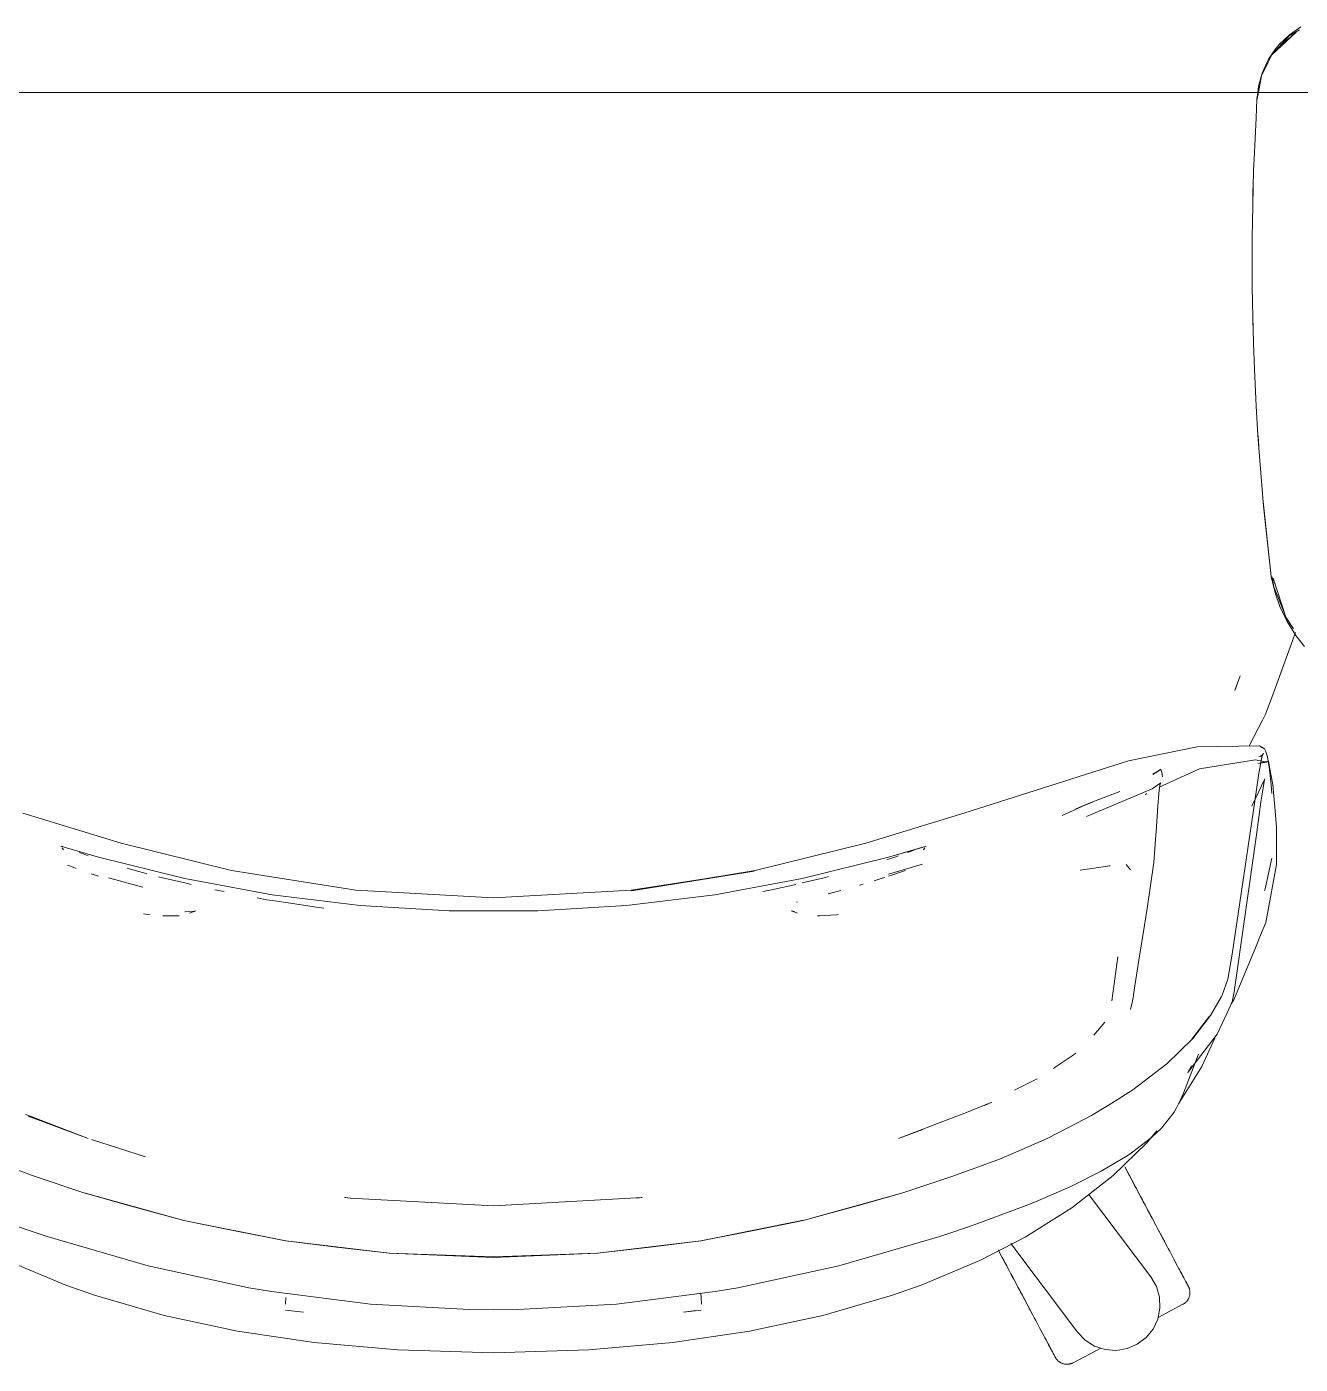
# Model space of a CAD drawing. Header units: millimetres. Extents: x 155927 to 295199, y -4084 to 97293.
# Drawn here: x 165788.3 to 166176.9, y 23028.8 to 23436.9 of the extents above; entities that cross this region are included whole.
import ezdxf

# ---------------------------------------------------------------- set-up
doc = ezdxf.new("R2010")
doc.units = ezdxf.units.MM
doc.header["$MEASUREMENT"] = 0
doc.layers.add('G-IMPT', color=8, linetype='CONTINUOUS', lineweight=9)
doc.layers.add('I-FURN', color=8, linetype='CONTINUOUS', lineweight=9)

msp = doc.modelspace()

# ---------------------------------------------------------------- linework, layer by layer
at = {"layer": 'G-IMPT'}
for p, q in [((166175.69, 23435.33), (166168.3, 23428.42)), ((166173.6, 23434.13), (166168.3, 23428.42)), ((166174.06, 23433.91), (166170.53, 23430.84)), ((166170.61, 23431.64), (166173.66, 23434.5)), ((166176.75, 23436.02), (166173.6, 23434.13)), ((166173.66, 23434.5), (166177.11, 23436.95)), ((166175.69, 23435.33), (166174.22, 23434.05)), ((166167.27, 23427.09), (166169.48, 23430.31)), ((166168.3, 23428.42), (166170.53, 23430.84)), ((166170.61, 23431.64), (166169.48, 23430.31)), ((166167.19, 23426.19), (166165.09, 23421.93)), ((166167.27, 23427.09), (166165.29, 23422.77)), ((166167.19, 23426.19), (166168.3, 23428.42)), ((166165.09, 23421.93), (166164.15, 23416.88)), ((166164.22, 23418.82), (166165.29, 23422.77)), ((166163.98, 23416.88), (166164.22, 23418.82)), ((166163.44, 23409.14), (166163.72, 23414.81)), ((166164.15, 23416.88), (166163.72, 23414.58)), ((166163.72, 23414.81), (166163.98, 23416.88)), ((166163.44, 23409.14), (166162.82, 23396.58)), ((166162.7, 23393.04), (166162.82, 23396.58)), ((166162.32, 23377.37), (166162.7, 23393.04)), ((166162.61, 23388.99), (166162.49, 23386.31)), ((166162.49, 23384.09), (166162.49, 23386.31)), ((166162.32, 23377.37), (166162.27, 23372.86)), ((166162.27, 23372.86), (166162.27, 23358.14)), ((166162.35, 23352.67), (166162.27, 23358.14)), ((166162.35, 23352.67), (166162.64, 23340.37)), ((166162.48, 23345.89), (166162.48, 23347.97)), ((166162.94, 23332.49), (166162.64, 23340.37)), ((166162.94, 23332.49), (166163.47, 23321.18)), ((166164.03, 23312.31), (166163.47, 23321.18)), ((166164.03, 23312.31), (166164.76, 23302.02)), ((166164.17, 23310.27), (166164.08, 23312.17)), ((166164.17, 23310.27), (166164.3, 23308.85)), ((166165.75, 23290.62), (166164.76, 23302.02)), ((166168.1, 23269.19), (166165.65, 23292.14)), ((166165.65, 23292.14), (166167.77, 23272.01)), ((166168.1, 23269.19), (166165.75, 23290.62)), ((166168.1, 23269.19), (166167.77, 23272.01)), ((166168.1, 23269.19), (166169.26, 23264.23)), ((166168.32, 23269.11), (166168.89, 23266.06)), ((166172.5, 23256.84), (166168.69, 23268.69)), ((166171.6, 23259.54), (166168.69, 23268.69)), ((166168.89, 23266.06), (166172.1, 23257.87)), ((166170.71, 23260.09), (166169.26, 23264.23)), ((166172.9, 23255.51), (166170.71, 23260.09)), ((166172.5, 23256.84), (166171.6, 23259.54)), ((166172.22, 23257.54), (166172.5, 23256.84)), ((166172.5, 23256.84), (166174.92, 23253.26)), ((166172.9, 23255.51), (166175.62, 23251.19)), ((166175.51, 23252.08), (166168.56, 23233.14)), ((166178.25, 23247.88), (166175.62, 23251.19)), ((166156.97, 23234.45), (166158.6, 23238.91)), ((166158.6, 23238.91), (166157.22, 23235.03)), ((166156.97, 23234.45), (166157.22, 23235.03)), ((166168.56, 23233.14), (166166.37, 23227.17)), ((166161.3, 23217.51), (166165.45, 23225.41)), ((166165.45, 23225.41), (166166.37, 23227.17)), ((166145.51, 23217.19), (166124.55, 23212.99)), ((166145.51, 23217.19), (166164.49, 23217.57)), ((166164.49, 23217.57), (166165.53, 23216.97)), ((166164.91, 23217.1), (166165.53, 23216.97)), ((166164.91, 23217.1), (166165.45, 23216.99)), ((166165.53, 23216.97), (166165.45, 23216.99)), ((166074.31, 23197), (166124.55, 23212.99)), ((166146.21, 23210.56), (166163.25, 23213.27)), ((166166.84, 23212.59), (166163.25, 23213.27)), ((166165.31, 23214.73), (166164.2, 23208.46)), ((166164.26, 23214.3), (166164.76, 23214.38)), ((166165.3, 23214.7), (166164.76, 23214.38)), ((166165.14, 23214.11), (166165.7, 23215.2)), ((166165.14, 23214.11), (166165.31, 23214.73)), ((166165.3, 23214.7), (166165.7, 23215.2)), ((166166.02, 23216.59), (166165.53, 23216.97)), ((166166.35, 23216.06), (166166.02, 23216.59)), ((166166.35, 23216.06), (166166.9, 23214.19)), ((166167.43, 23210.91), (166166.9, 23214.19)), ((166134.38, 23210.42), (166131.92, 23208.83)), ((166131.92, 23208.83), (166134.4, 23210.36)), ((166134.4, 23210.36), (166131.93, 23208.87)), ((166146.21, 23210.56), (166133.86, 23204.95)), ((166134.38, 23210.42), (166134.4, 23210.36)), ((166134.68, 23209.48), (166134.4, 23210.36)), ((166134.85, 23208.13), (166134.68, 23209.48)), ((166163.97, 23212.1), (166167.25, 23212.82)), ((166163.97, 23212.1), (166166.84, 23212.59)), ((166167.69, 23210.5), (166167.25, 23212.82)), ((166167.43, 23210.91), (166167.51, 23210.3)), ((166167.51, 23210.3), (166168.02, 23205.61)), ((166168.5, 23206.25), (166167.69, 23210.5)), ((166134.38, 23206.21), (166131.71, 23204.45)), ((166133.79, 23203.1), (166134.09, 23205.48)), ((166134.09, 23205.49), (166134.38, 23206.21)), ((166134.09, 23205.49), (166134.09, 23205.48)), ((166166.11, 23207.49), (166162.12, 23199.09)), ((166164.2, 23208.46), (166163.09, 23200.61)), ((166165.13, 23201.6), (166165.96, 23206.62)), ((166166.11, 23207.49), (166165.96, 23206.62)), ((166168.02, 23205.61), (166168.24, 23203.02)), ((166168.54, 23205.78), (166168.5, 23206.25)), ((166168.54, 23205.78), (166169.35, 23196.46)), ((166131.71, 23204.45), (166111.73, 23196.02)), ((166113.37, 23200.31), (166121.84, 23203.57)), ((166129.99, 23203), (166129.72, 23202.56)), ((166133.49, 23199.14), (166133.78, 23203.02)), ((166133.79, 23203.1), (166133.78, 23203.02)), ((166165.13, 23201.6), (166164.92, 23200.31)), ((165787.19, 23197), (165817.17, 23187.82)), ((166044.34, 23187.82), (166074.31, 23197)), ((166110.99, 23199.29), (166104.28, 23196.25)), ((166113.57, 23200.32), (166108.45, 23198.29)), ((166108.47, 23198.3), (166113.57, 23200.32)), ((166113.37, 23200.31), (166108.47, 23198.3)), ((166132.93, 23191.28), (166133.49, 23199.14)), ((166163.09, 23200.61), (166158.53, 23169.73)), ((166163.48, 23189.64), (166164.92, 23200.31)), ((166169.35, 23196.46), (166169.69, 23192.5)), ((166169.69, 23188.33), (166169.69, 23192.5)), ((166132.24, 23182.05), (166132.85, 23190.3)), ((166132.85, 23190.3), (166132.93, 23191.28)), ((166163.48, 23189.64), (166156.8, 23142.43)), ((165798.76, 23186.77), (165798.99, 23186.86)), ((165798.99, 23186.86), (165799.22, 23186.81)), ((165799.53, 23185.77), (165799.15, 23186.38)), ((165799.22, 23186.81), (165799.52, 23186.73)), ((165799.53, 23185.77), (165799.38, 23185.98)), ((165799.52, 23186.73), (165799.79, 23186.67)), ((165810.21, 23183.59), (165799.79, 23186.67)), ((165805.02, 23184.75), (165804.36, 23184.99)), ((165805.02, 23184.75), (165807.11, 23184.01)), ((165850.85, 23179.51), (165817.17, 23187.82)), ((166044.34, 23187.82), (166010.65, 23179.51)), ((166051.29, 23183.59), (166062.51, 23186.86)), ((166051.29, 23183.59), (166062.11, 23186.71)), ((166051.29, 23183.59), (166061.82, 23186.65)), ((166057.06, 23184.97), (166058.04, 23185.32)), ((166058.04, 23185.32), (166059.11, 23185.72)), ((166061.82, 23186.65), (166062.11, 23186.71)), ((166061.97, 23185.77), (166062.36, 23186.38)), ((166061.97, 23185.77), (166062.12, 23185.98)), ((166062.51, 23186.86), (166062.75, 23186.73)), ((166169.66, 23181.36), (166169.69, 23188.33)), ((165802.46, 23180.47), (165800.8, 23181.08)), ((165802.46, 23180.47), (165803.47, 23180.09)), ((165836.53, 23177.05), (165810.21, 23183.59)), ((166024.97, 23177.05), (166051.29, 23183.59)), ((166051.28, 23182.96), (166050.83, 23182.81)), ((166051.28, 23182.96), (166053.51, 23183.7)), ((166051.28, 23178.4), (166061.71, 23181.43)), ((166054.31, 23183.99), (166053.51, 23183.7)), ((166118.9, 23180.96), (166109.73, 23179.56)), ((166118.9, 23180.96), (166118.55, 23180.92)), ((166123.85, 23181.32), (166125.12, 23179.68)), ((166130.19, 23167.9), (166132.23, 23181.97)), ((166132.24, 23182.05), (166132.23, 23181.97)), ((166168.25, 23183.23), (166166.21, 23173.92)), ((166169.66, 23181.36), (166166.42, 23163.67)), ((165810.22, 23177.75), (165808.01, 23178.48)), ((165813.31, 23177.31), (165823.78, 23174.38)), ((165819.64, 23180.01), (165818.95, 23180.22)), ((165823.64, 23178.9), (165819.64, 23180.01)), ((165823.64, 23178.9), (165824.78, 23178.58)), ((165824.78, 23178.58), (165824.96, 23178.53)), ((165829.8, 23177.28), (165828.5, 23177.61)), ((165829.8, 23177.28), (165836.55, 23175.72)), ((165836.53, 23177.05), (165863.2, 23172.11)), ((165850.85, 23179.51), (165888.76, 23173.51)), ((165972.74, 23173.51), (166010.27, 23179.25)), ((166010.65, 23179.51), (165972.91, 23173.25)), ((165972.91, 23173.25), (166010.27, 23179.25)), ((166024.97, 23177.05), (165998.3, 23172.11)), ((166024.95, 23175.73), (166031.71, 23177.28)), ((166031.71, 23177.28), (166032.99, 23177.62)), ((166049.36, 23177.11), (166046.87, 23176.32)), ((166050.15, 23177.36), (166049.36, 23177.11)), ((166053.58, 23178.51), (166051.28, 23177.74)), ((166053.58, 23178.51), (166054.3, 23178.76)), ((166056.46, 23179.52), (166054.3, 23178.76)), ((165838.52, 23175.27), (165836.55, 23175.72)), ((165848.57, 23173.07), (165845.76, 23173.61)), ((165863.2, 23172.11), (165890.12, 23168.82)), ((165888.76, 23173.51), (165930.75, 23171.15)), ((165972.74, 23173.51), (165930.75, 23171.15)), ((165998.3, 23172.11), (165971.38, 23168.82)), ((166012.93, 23173.09), (166015.56, 23173.57)), ((166015.56, 23173.57), (166022.98, 23175.27)), ((166036.79, 23173.42), (166032.93, 23172.43)), ((166036.79, 23173.42), (166035.26, 23173.03)), ((166043.58, 23175.33), (166042.46, 23175)), ((166166.21, 23173.92), (166166.05, 23173.35)), ((165858.67, 23171.14), (165861.58, 23170.59)), ((165863.2, 23170.34), (165861.58, 23170.59)), ((165868.83, 23169.49), (165863.2, 23170.34)), ((165868.83, 23169.49), (165877.35, 23168.2)), ((165877.35, 23168.2), (165879.01, 23168.01)), ((165917.19, 23167.16), (165890.12, 23168.82)), ((165944.31, 23167.16), (165971.38, 23168.82)), ((166023.24, 23169.83), (166023.57, 23169.96)), ((166023.24, 23169.85), (166023.57, 23169.96)), ((166158.53, 23169.73), (166156.14, 23153.97)), ((165826.03, 23166.02), (165823.94, 23166.23)), ((165834.88, 23165.62), (165829.83, 23165.71)), ((165829.83, 23165.71), (165832.1, 23165.63)), ((165834.88, 23165.62), (165832.1, 23165.63)), ((165838.89, 23166.94), (165836.59, 23166.91)), ((165836.73, 23166.9), (165836.59, 23166.91)), ((165839.94, 23167.16), (165837.99, 23166.47)), ((165838.89, 23166.94), (165839.94, 23167.16)), ((165917.19, 23167.16), (165944.31, 23167.16)), ((166021.56, 23167.16), (166023.51, 23166.47)), ((166021.56, 23167.16), (166022.61, 23166.94)), ((166029.66, 23165.62), (166030.35, 23165.63)), ((166031.73, 23165.73), (166030.35, 23165.63)), ((166031.73, 23165.73), (166035.43, 23166)), ((166035.43, 23166), (166035.92, 23166.04)), ((166130.19, 23167.9), (166128.08, 23154.55)), ((166166.42, 23163.67), (166164.83, 23159.81)), ((166156.64, 23139.99), (166163.44, 23156.44)), ((166163.44, 23156.44), (166164.83, 23159.81)), ((166121.22, 23153.13), (166119.45, 23139.77)), ((166127.91, 23153.43), (166126.1, 23141.7)), ((166127.91, 23153.43), (166128, 23154.04)), ((166128.08, 23154.55), (166128, 23154.04)), ((166154.84, 23146.3), (166156.14, 23153.97)), ((166154.84, 23146.3), (166153.09, 23141.5)), ((166119.45, 23139.77), (166119.59, 23140.24)), ((166125.61, 23139.25), (166126.03, 23141.24)), ((166126.1, 23141.7), (166126.03, 23141.24)), ((166149.58, 23135.25), (166152.87, 23141.08)), ((166152.87, 23141.08), (166153.09, 23141.5)), ((166154.59, 23136.07), (166156.16, 23139.43)), ((166155.87, 23138.82), (166156.64, 23139.99)), ((166156.8, 23142.43), (166156.16, 23139.43)), ((166125.15, 23137.09), (166125.61, 23139.25)), ((166154.59, 23136.07), (166151.55, 23129.55)), ((166113.94, 23129.27), (166117.28, 23133.18)), ((166143.86, 23128.07), (166149.26, 23135.02)), ((166143.86, 23128.07), (166146.67, 23131.65)), ((166149.58, 23135.25), (166144.17, 23128.28)), ((166149.26, 23135.02), (166146.67, 23131.65)), ((166136.27, 23120.55), (166144.17, 23128.28)), ((166142.61, 23117.84), (166151.55, 23129.55)), ((166150.88, 23128.36), (166146.9, 23119.73)), ((166107.31, 23123), (166108.41, 23123.75)), ((166145.84, 23123.5), (166141.33, 23111.59)), ((166102.18, 23119.51), (166101.6, 23119.11)), ((166107.31, 23123), (166102.18, 23119.51)), ((166136.27, 23120.55), (166125.83, 23112.53)), ((166146.9, 23119.73), (166139.78, 23108.28)), ((166142.61, 23117.84), (166143.77, 23119.88)), ((166096.7, 23115.98), (166089.73, 23112.43)), ((166119.48, 23108.47), (166125.57, 23112.36)), ((166125.57, 23112.36), (166125.83, 23112.53)), ((166140.26, 23109.36), (166141.33, 23111.59)), ((166073.54, 23105.08), (166082.87, 23108.8)), ((166082.87, 23108.8), (166080.62, 23107.8)), ((166119.48, 23108.47), (166113.25, 23104.71)), ((166138.47, 23105.79), (166139.08, 23106.93)), ((166139.08, 23106.93), (166140.26, 23109.36)), ((165789.69, 23104.42), (165787.96, 23105.08)), ((165807.13, 23097.7), (165788.73, 23104.52)), ((165807.13, 23097.7), (165789.69, 23104.42)), ((166054.37, 23097.7), (166071.82, 23104.42)), ((166071.82, 23104.42), (166073.54, 23105.08)), ((166106.46, 23101.14), (166113.25, 23104.71)), ((166138.47, 23105.79), (166134.61, 23100.93)), ((166054.37, 23097.7), (166061.8, 23100.43)), ((166106.46, 23101.14), (166099.73, 23097.75)), ((166130.16, 23096.36), (166133.16, 23100.04)), ((166134.61, 23100.93), (166131.58, 23098.03)), ((165824.61, 23092.17), (165808.12, 23097.42)), ((166085.5, 23091.57), (166099.73, 23097.75)), ((166130.16, 23096.36), (166119.87, 23086.4)), ((166131.58, 23098.03), (166125.45, 23093.32)), ((165776, 23091.57), (165790.88, 23086.11)), ((165824.61, 23092.17), (165821.17, 23093.25)), ((166070.62, 23086.11), (166085.5, 23091.57)), ((166116.17, 23087.72), (166124.16, 23092.45)), ((166125.45, 23093.32), (166124.16, 23092.45)), ((166107.27, 23076.6), (166119.87, 23086.4)), ((166115.57, 23087.42), (166107.56, 23083.41)), ((166115.57, 23087.42), (166116.17, 23087.72)), ((165805.79, 23081.11), (165790.88, 23086.11)), ((166070.62, 23086.11), (166055.71, 23081.11)), ((166107.11, 23083.19), (166096.15, 23078.42)), ((166107.11, 23083.19), (166107.56, 23083.41)), ((165836.29, 23072.72), (165805.79, 23081.11)), ((165819.05, 23077.38), (165805.88, 23081.15)), ((165836.29, 23072.72), (165805.88, 23081.15)), ((165887.02, 23079.49), (165885.25, 23079.75)), ((165885.47, 23079.77), (165885.72, 23079.72)), ((165887.02, 23079.49), (165885.72, 23079.72)), ((165930.75, 23077.16), (165887.02, 23079.49)), ((165930.75, 23077.22), (165887.02, 23079.49)), ((165930.75, 23077.22), (165976.09, 23079.72)), ((165976.09, 23079.72), (165974.48, 23079.49)), ((165974.48, 23079.49), (165975.78, 23079.72)), ((165976.03, 23079.77), (165975.78, 23079.72)), ((166025.21, 23072.72), (166055.62, 23081.15)), ((166025.21, 23072.72), (166055.71, 23081.11)), ((166042.46, 23077.38), (166055.62, 23081.15)), ((166096.15, 23078.42), (166092.47, 23076.94)), ((165819.05, 23077.38), (165836.29, 23072.72)), ((166042.46, 23077.38), (166025.21, 23072.72)), ((166077.4, 23071.34), (166092.47, 23076.94)), ((166092.97, 23067.62), (166107.27, 23076.6)), ((165783.99, 23071.41), (165790.92, 23069)), ((165836.29, 23072.72), (165867.42, 23066.55)), ((165836.29, 23072.72), (165851.31, 23069.65)), ((165836.29, 23072.72), (165867.34, 23066.55)), ((165994.08, 23066.55), (166025.33, 23072.76)), ((166025.33, 23072.76), (165994.16, 23066.55)), ((166025.21, 23072.72), (166010.19, 23069.65)), ((166077.4, 23071.34), (166070.58, 23069)), ((165794.53, 23067.81), (165790.92, 23069)), ((165825.36, 23058.86), (165794.53, 23067.81)), ((165867.42, 23066.55), (165851.31, 23069.65)), ((165898.93, 23062.72), (165867.34, 23066.55)), ((165898.97, 23062.76), (165867.42, 23066.55)), ((165867.42, 23066.55), (165882.9, 23064.6)), ((165962.53, 23062.76), (165994.08, 23066.55)), ((165962.57, 23062.72), (165994.16, 23066.55)), ((165978.61, 23064.6), (165994.08, 23066.55)), ((165994.08, 23066.55), (166010.19, 23069.65)), ((166066.97, 23067.81), (166036.15, 23058.86)), ((166066.97, 23067.81), (166070.58, 23069)), ((166079.2, 23060.53), (166092.97, 23067.62)), ((165898.97, 23062.76), (165882.9, 23064.6)), ((165898.93, 23062.72), (165930.75, 23061.39)), ((165913.87, 23062.09), (165898.97, 23062.76)), ((165898.97, 23062.76), (165930.75, 23061.62)), ((165913.87, 23062.09), (165930.75, 23061.62)), ((165962.53, 23062.76), (165930.75, 23061.62)), ((165930.75, 23061.39), (165962.57, 23062.72)), ((165947.63, 23062.09), (165930.75, 23061.62)), ((165962.53, 23062.76), (165947.63, 23062.09)), ((165978.61, 23064.6), (165962.53, 23062.76)), ((165800.28, 23053.02), (165782.31, 23060.53)), ((165825.36, 23058.86), (165856.15, 23052.2)), ((166005.36, 23052.2), (166036.15, 23058.86)), ((166061.22, 23053.02), (166079.2, 23060.53)), ((165809.01, 23049.94), (165800.28, 23053.02)), ((165809.01, 23049.94), (165830.26, 23043.77)), ((165863.07, 23051.01), (165856.15, 23052.2)), ((165893.24, 23047.2), (165863.07, 23051.01)), ((165968.27, 23047.2), (165998.44, 23051.01)), ((165994.08, 23050.46), (165994.12, 23049.22)), ((165998.44, 23051.01), (166005.36, 23052.2)), ((166052.49, 23049.94), (166031.25, 23043.77)), ((166061.22, 23053.02), (166052.49, 23049.94)), ((165867.38, 23049.22), (165867.31, 23047.13)), ((165867.31, 23047.13), (165867.31, 23047.24)), ((165923.44, 23045.59), (165893.24, 23047.2)), ((165923.44, 23045.59), (165930.75, 23045.49)), ((165938.06, 23045.59), (165930.75, 23045.49)), ((165938.06, 23045.59), (165968.27, 23047.2)), ((165994.2, 23047.13), (165994.12, 23049.22)), ((165994.2, 23047.13), (165994.2, 23047.24)), ((165830.26, 23043.77), (165852.62, 23038.95)), ((165867.34, 23045.36), (165872.75, 23044.71)), ((165994.17, 23045.36), (165988.75, 23044.71)), ((165992.52, 23045.28), (165988.75, 23044.71)), ((166031.25, 23043.77), (166008.88, 23038.95)), ((165852.62, 23038.95), (165876.04, 23035.46)), ((165985.46, 23035.46), (166008.88, 23038.95)), ((165876.04, 23035.46), (165901.61, 23033.2)), ((165959.89, 23033.2), (165985.46, 23035.46)), ((165901.61, 23033.2), (165930.75, 23032.35)), ((165930.75, 23032.35), (165959.89, 23033.2))]:
    msp.add_line(p, q, dxfattribs=at)
at = {"layer": 'I-FURN'}
for p, q in [((165245.72, 23416.88), (166645.72, 23416.88)), ((166645.72, 23416.88), (165245.72, 23416.88)), ((166123.87, 23088.18), (166123.39, 23089.08)), ((166123.61, 23088.67), (166124.09, 23087.75)), ((166124.36, 23087.25), (166123.87, 23088.18)), ((166124.09, 23087.75), (166124.59, 23086.82)), ((166124.86, 23086.32), (166124.36, 23087.25)), ((166124.59, 23086.82), (166125.09, 23085.88)), ((166125.36, 23085.37), (166124.86, 23086.32)), ((166125.09, 23085.88), (166125.6, 23084.92)), ((166125.88, 23084.4), (166125.36, 23085.37)), ((166125.6, 23084.92), (166126.11, 23083.95)), ((166126.39, 23083.43), (166125.88, 23084.4)), ((166126.11, 23083.95), (166126.63, 23082.98)), ((166126.92, 23082.44), (166126.39, 23083.43)), ((166126.63, 23082.98), (166127.16, 23081.99)), ((166127.44, 23081.45), (166126.92, 23082.44)), ((166112.27, 23080.79), (166131.35, 23055.47)), ((166127.16, 23081.99), (166127.69, 23080.99)), ((166127.97, 23080.46), (166127.44, 23081.45)), ((166127.69, 23080.99), (166128.22, 23080)), ((166128.51, 23079.45), (166127.97, 23080.46)), ((166128.22, 23080), (166128.75, 23078.99)), ((166129.04, 23078.45), (166128.51, 23079.45)), ((166128.75, 23078.99), (166129.29, 23077.99)), ((166129.58, 23077.44), (166129.04, 23078.45)), ((166129.29, 23077.99), (166129.82, 23076.98)), ((166130.11, 23076.44), (166129.58, 23077.44)), ((166129.82, 23076.98), (166130.36, 23075.98)), ((166130.64, 23075.44), (166130.11, 23076.44)), ((166130.36, 23075.98), (166130.89, 23074.98)), ((166131.17, 23074.44), (166130.64, 23075.44)), ((166130.89, 23074.98), (166131.42, 23073.98)), ((166131.7, 23073.44), (166131.17, 23074.44)), ((166131.42, 23073.98), (166131.95, 23072.99)), ((166132.23, 23072.46), (166131.7, 23073.44)), ((166131.95, 23072.99), (166132.47, 23072)), ((166132.75, 23071.48), (166132.23, 23072.46)), ((166132.47, 23072), (166132.99, 23071.03)), ((166133.26, 23070.51), (166132.75, 23071.48)), ((166132.99, 23071.03), (166133.5, 23070.07)), ((166133.77, 23069.55), (166133.26, 23070.51)), ((166133.5, 23070.07), (166134, 23069.12)), ((166134.27, 23068.61), (166133.77, 23069.55)), ((166134, 23069.12), (166134.5, 23068.18)), ((166134.77, 23067.68), (166134.27, 23068.61)), ((166134.5, 23068.18), (166134.99, 23067.26)), ((166135.25, 23066.76), (166134.77, 23067.68)), ((166134.99, 23067.26), (166135.47, 23066.35)), ((166135.73, 23065.87), (166135.25, 23066.76)), ((166135.47, 23066.35), (166135.95, 23065.46)), ((166085.26, 23062.81), (166084.75, 23063.77)), ((166084.98, 23063.33), (166085.5, 23062.36)), ((166085.78, 23061.83), (166085.26, 23062.81)), ((166085.5, 23062.36), (166086.02, 23061.38)), ((166109, 23038.63), (166088.61, 23065.7)), ((166136.2, 23064.99), (166135.73, 23065.87)), ((166135.95, 23065.46), (166136.41, 23064.59)), ((166136.65, 23064.13), (166136.2, 23064.99)), ((166136.41, 23064.59), (166136.86, 23063.75)), ((166137.1, 23063.3), (166136.65, 23064.13)), ((166137.53, 23062.49), (166137.1, 23063.3)), ((166137.95, 23061.7), (166137.53, 23062.49)), ((166086.3, 23060.85), (166085.78, 23061.83)), ((166086.02, 23061.38), (166086.54, 23060.39)), ((166086.83, 23059.86), (166086.3, 23060.85)), ((166086.54, 23060.39), (166087.07, 23059.4)), ((166087.36, 23058.86), (166086.83, 23059.86)), ((166087.07, 23059.4), (166087.6, 23058.4)), ((166087.89, 23057.86), (166087.36, 23058.86)), ((166087.6, 23058.4), (166088.14, 23057.4)), ((166088.43, 23056.85), (166087.89, 23057.86)), ((166138.35, 23060.94), (166137.95, 23061.7)), ((166138.74, 23060.2), (166138.35, 23060.94)), ((166139.12, 23059.5), (166138.74, 23060.2)), ((166139.48, 23058.82), (166139.12, 23059.5)), ((166139.82, 23058.17), (166139.48, 23058.82)), ((166140.15, 23057.55), (166139.82, 23058.17)), ((166088.14, 23057.4), (166088.67, 23056.39)), ((166088.96, 23055.85), (166088.43, 23056.85)), ((166088.67, 23056.39), (166089.21, 23055.39)), ((166089.49, 23054.84), (166088.96, 23055.85)), ((166089.21, 23055.39), (166089.74, 23054.38)), ((166090.03, 23053.84), (166089.49, 23054.84)), ((166089.74, 23054.38), (166090.27, 23053.38)), ((166090.56, 23052.84), (166090.03, 23053.84)), ((166131.35, 23055.47), (166133.04, 23052.55)), ((166140.46, 23056.97), (166140.15, 23057.55)), ((166140.3, 23057.28), (166140.6, 23056.71)), ((166140.76, 23056.42), (166140.46, 23056.97)), ((166140.6, 23056.71), (166140.88, 23056.18)), ((166141.03, 23055.9), (166140.76, 23056.42)), ((166140.88, 23056.18), (166141.15, 23055.68)), ((166141.29, 23055.42), (166141.03, 23055.9)), ((166141.15, 23055.68), (166141.4, 23055.21)), ((166141.52, 23054.97), (166141.29, 23055.42)), ((166141.4, 23055.21), (166141.63, 23054.78)), ((166141.74, 23054.56), (166141.52, 23054.97)), ((166141.63, 23054.78), (166141.84, 23054.39)), ((166141.94, 23054.19), (166141.74, 23054.56)), ((166141.84, 23054.39), (166142.02, 23054.03)), ((166142.12, 23053.85), (166141.94, 23054.19)), ((166142.02, 23054.03), (166142.19, 23053.71)), ((166142.28, 23053.56), (166142.12, 23053.85)), ((166090.27, 23053.38), (166090.8, 23052.38)), ((166091.09, 23051.85), (166090.56, 23052.84)), ((166090.8, 23052.38), (166091.33, 23051.39)), ((166091.61, 23050.86), (166091.09, 23051.85)), ((166091.33, 23051.39), (166091.85, 23050.41)), ((166092.13, 23049.88), (166091.61, 23050.86)), ((166091.85, 23050.41), (166092.37, 23049.43)), ((166092.65, 23048.91), (166092.13, 23049.88)), ((166133.04, 23052.55), (166133.99, 23049.31)), ((166142.19, 23053.71), (166142.34, 23053.43)), ((166142.41, 23053.3), (166142.28, 23053.56)), ((166142.34, 23053.43), (166142.47, 23053.19)), ((166142.53, 23053.08), (166142.41, 23053.3)), ((166142.47, 23053.19), (166142.58, 23052.99)), ((166142.63, 23052.9), (166142.53, 23053.08)), ((166142.58, 23052.99), (166142.66, 23052.83)), ((166142.7, 23052.76), (166142.63, 23052.9)), ((166142.66, 23052.83), (166142.73, 23052.71)), ((166142.75, 23052.66), (166142.7, 23052.76)), ((166142.73, 23052.71), (166142.77, 23052.63)), ((166142.79, 23052.6), (166142.75, 23052.66)), ((166142.77, 23052.63), (166142.79, 23052.58)), ((166142.8, 23052.58), (166142.79, 23052.6)), ((166142.79, 23052.58), (166142.8, 23052.58)), ((166142.8, 23052.58), (166142.87, 23052.43)), ((166142.87, 23052.43), (166142.94, 23052.29)), ((166142.94, 23052.29), (166143, 23052.14)), ((166143, 23052.14), (166143.05, 23051.99)), ((166143.05, 23051.99), (166143.1, 23051.83)), ((166143.1, 23051.83), (166143.14, 23051.68)), ((166143.16, 23049.76), (166143.12, 23049.61)), ((166143.14, 23051.68), (166143.18, 23051.52)), ((166143.2, 23049.92), (166143.16, 23049.76)), ((166143.18, 23051.52), (166143.21, 23051.36)), ((166143.22, 23050.08), (166143.2, 23049.92)), ((166143.21, 23051.36), (166143.24, 23051.2)), ((166143.24, 23050.24), (166143.22, 23050.08)), ((166143.24, 23051.2), (166143.25, 23051.04)), ((166143.26, 23050.4), (166143.24, 23050.24)), ((166143.25, 23051.04), (166143.26, 23050.88)), ((166143.26, 23050.88), (166143.27, 23050.72)), ((166143.27, 23050.56), (166143.26, 23050.4)), ((166143.27, 23050.72), (166143.27, 23050.56)), ((166092.37, 23049.43), (166092.88, 23048.47)), ((166093.16, 23047.96), (166092.65, 23048.91)), ((166092.88, 23048.47), (166093.39, 23047.52)), ((166093.66, 23047.01), (166093.16, 23047.96)), ((166093.39, 23047.52), (166093.89, 23046.58)), ((166094.15, 23046.08), (166093.66, 23047.01)), ((166093.89, 23046.58), (166094.38, 23045.66)), ((166094.64, 23045.17), (166094.15, 23046.08)), ((166094.38, 23045.66), (166094.86, 23044.75)), ((166134.13, 23045.94), (166133.46, 23042.64)), ((166133.55, 23043.1), (166141.13, 23047.13)), ((166133.99, 23049.31), (166134.13, 23045.94)), ((166141.17, 23047.15), (166141.13, 23047.13)), ((166141.31, 23047.23), (166141.17, 23047.15)), ((166141.45, 23047.31), (166141.31, 23047.23)), ((166141.58, 23047.41), (166141.45, 23047.31)), ((166141.71, 23047.5), (166141.58, 23047.41)), ((166141.83, 23047.6), (166141.71, 23047.5)), ((166141.95, 23047.71), (166141.83, 23047.6)), ((166142.07, 23047.82), (166141.95, 23047.71)), ((166142.18, 23047.94), (166142.07, 23047.82)), ((166142.29, 23048.06), (166142.18, 23047.94)), ((166142.39, 23048.18), (166142.29, 23048.06)), ((166142.49, 23048.31), (166142.39, 23048.18)), ((166142.58, 23048.44), (166142.49, 23048.31)), ((166142.67, 23048.58), (166142.58, 23048.44)), ((166142.75, 23048.71), (166142.67, 23048.58)), ((166142.83, 23048.86), (166142.75, 23048.71)), ((166142.9, 23049), (166142.83, 23048.86)), ((166142.96, 23049.15), (166142.9, 23049)), ((166143.02, 23049.3), (166142.96, 23049.15)), ((166143.08, 23049.45), (166143.02, 23049.3)), ((166143.12, 23049.61), (166143.08, 23049.45)), ((166094.86, 23044.75), (166095.33, 23043.87)), ((166095.33, 23043.87), (166095.79, 23043)), ((166095.79, 23043), (166096.24, 23042.15)), ((166096.24, 23042.15), (166096.68, 23041.33)), ((166133.46, 23042.64), (166132.01, 23039.59)), ((166096.68, 23041.33), (166097.11, 23040.53)), ((166097.11, 23040.53), (166097.52, 23039.75)), ((166097.52, 23039.75), (166097.92, 23039)), ((166097.92, 23039), (166098.3, 23038.28)), ((166098.3, 23038.28), (166098.67, 23037.58)), ((166098.67, 23037.58), (166099.02, 23036.92)), ((166111.34, 23036.2), (166109, 23038.63)), ((166132.01, 23039.59), (166129.88, 23036.97)), ((166099.02, 23036.92), (166099.36, 23036.29)), ((166099.36, 23036.29), (166099.68, 23035.68)), ((166099.85, 23035.37), (166099.54, 23035.96)), ((166099.68, 23035.68), (166099.98, 23035.12)), ((166100.14, 23034.82), (166099.85, 23035.37)), ((166099.98, 23035.12), (166100.27, 23034.58)), ((166100.41, 23034.31), (166100.14, 23034.82)), ((166100.27, 23034.58), (166100.53, 23034.08)), ((166100.67, 23033.82), (166100.41, 23034.31)), ((166100.53, 23034.08), (166100.78, 23033.61)), ((166100.91, 23033.38), (166100.67, 23033.82)), ((166100.78, 23033.61), (166101.01, 23033.18)), ((166101.13, 23032.97), (166100.91, 23033.38)), ((166107.63, 23029.32), (166116.04, 23033.79)), ((166114.19, 23034.4), (166111.34, 23036.2)), ((166117.4, 23033.34), (166114.19, 23034.4)), ((166120.76, 23033.07), (166117.4, 23033.34)), ((166124.09, 23033.62), (166120.76, 23033.07)), ((166127.19, 23034.94), (166124.09, 23033.62)), ((166129.88, 23036.97), (166127.19, 23034.94)), ((166101.01, 23033.18), (166101.22, 23032.79)), ((166101.32, 23032.59), (166101.13, 23032.97)), ((166101.22, 23032.79), (166101.41, 23032.44)), ((166101.5, 23032.26), (166101.32, 23032.59)), ((166101.41, 23032.44), (166101.58, 23032.12)), ((166101.66, 23031.96), (166101.5, 23032.26)), ((166101.58, 23032.12), (166101.73, 23031.84)), ((166101.8, 23031.7), (166101.66, 23031.96)), ((166101.73, 23031.84), (166101.85, 23031.6)), ((166101.91, 23031.48), (166101.8, 23031.7)), ((166101.85, 23031.6), (166101.96, 23031.4)), ((166102.01, 23031.3), (166101.91, 23031.48)), ((166101.96, 23031.4), (166102.05, 23031.23)), ((166102.09, 23031.16), (166102.01, 23031.3)), ((166102.05, 23031.23), (166102.11, 23031.11)), ((166102.14, 23031.06), (166102.09, 23031.16)), ((166102.11, 23031.11), (166102.16, 23031.03)), ((166102.17, 23031), (166102.14, 23031.06)), ((166102.16, 23031.03), (166102.18, 23030.99)), ((166102.18, 23030.98), (166102.17, 23031)), ((166102.18, 23030.99), (166102.18, 23030.98)), ((166102.2, 23030.94), (166102.18, 23030.98)), ((166102.28, 23030.8), (166102.2, 23030.94)), ((166102.37, 23030.67), (166102.28, 23030.8)), ((166102.46, 23030.53), (166102.37, 23030.67)), ((166102.55, 23030.41), (166102.46, 23030.53)), ((166102.66, 23030.28), (166102.55, 23030.41)), ((166102.76, 23030.16), (166102.66, 23030.28)), ((166102.87, 23030.04), (166102.76, 23030.16)), ((166102.99, 23029.93), (166102.87, 23030.04)), ((166103.11, 23029.82), (166102.99, 23029.93)), ((166103.23, 23029.72), (166103.11, 23029.82)), ((166103.36, 23029.62), (166103.23, 23029.72)), ((166103.49, 23029.53), (166103.36, 23029.62)), ((166103.63, 23029.44), (166103.49, 23029.53)), ((166103.77, 23029.36), (166103.63, 23029.44)), ((166103.91, 23029.28), (166103.77, 23029.36)), ((166104.06, 23029.21), (166103.91, 23029.28)), ((166107.63, 23029.32), (166107.49, 23029.24)), ((166104.2, 23029.15), (166104.06, 23029.21)), ((166104.35, 23029.09), (166104.2, 23029.15)), ((166104.51, 23029.04), (166104.35, 23029.09)), ((166104.66, 23028.99), (166104.51, 23029.04)), ((166104.82, 23028.95), (166104.66, 23028.99)), ((166104.97, 23028.92), (166104.82, 23028.95)), ((166105.13, 23028.89), (166104.97, 23028.92)), ((166105.29, 23028.87), (166105.13, 23028.89)), ((166105.45, 23028.85), (166105.29, 23028.87)), ((166105.61, 23028.85), (166105.45, 23028.85)), ((166105.77, 23028.84), (166105.61, 23028.85)), ((166105.94, 23028.85), (166105.77, 23028.84)), ((166106.1, 23028.86), (166105.94, 23028.85)), ((166106.26, 23028.88), (166106.1, 23028.86)), ((166106.42, 23028.9), (166106.26, 23028.88)), ((166106.57, 23028.93), (166106.42, 23028.9)), ((166106.73, 23028.97), (166106.57, 23028.93)), ((166106.89, 23029.01), (166106.73, 23028.97)), ((166107.04, 23029.06), (166106.89, 23029.01)), ((166107.19, 23029.12), (166107.04, 23029.06)), ((166107.34, 23029.18), (166107.19, 23029.12)), ((166107.49, 23029.24), (166107.34, 23029.18))]:
    msp.add_line(p, q, dxfattribs=at)

doc.saveas('drawing.dxf')
